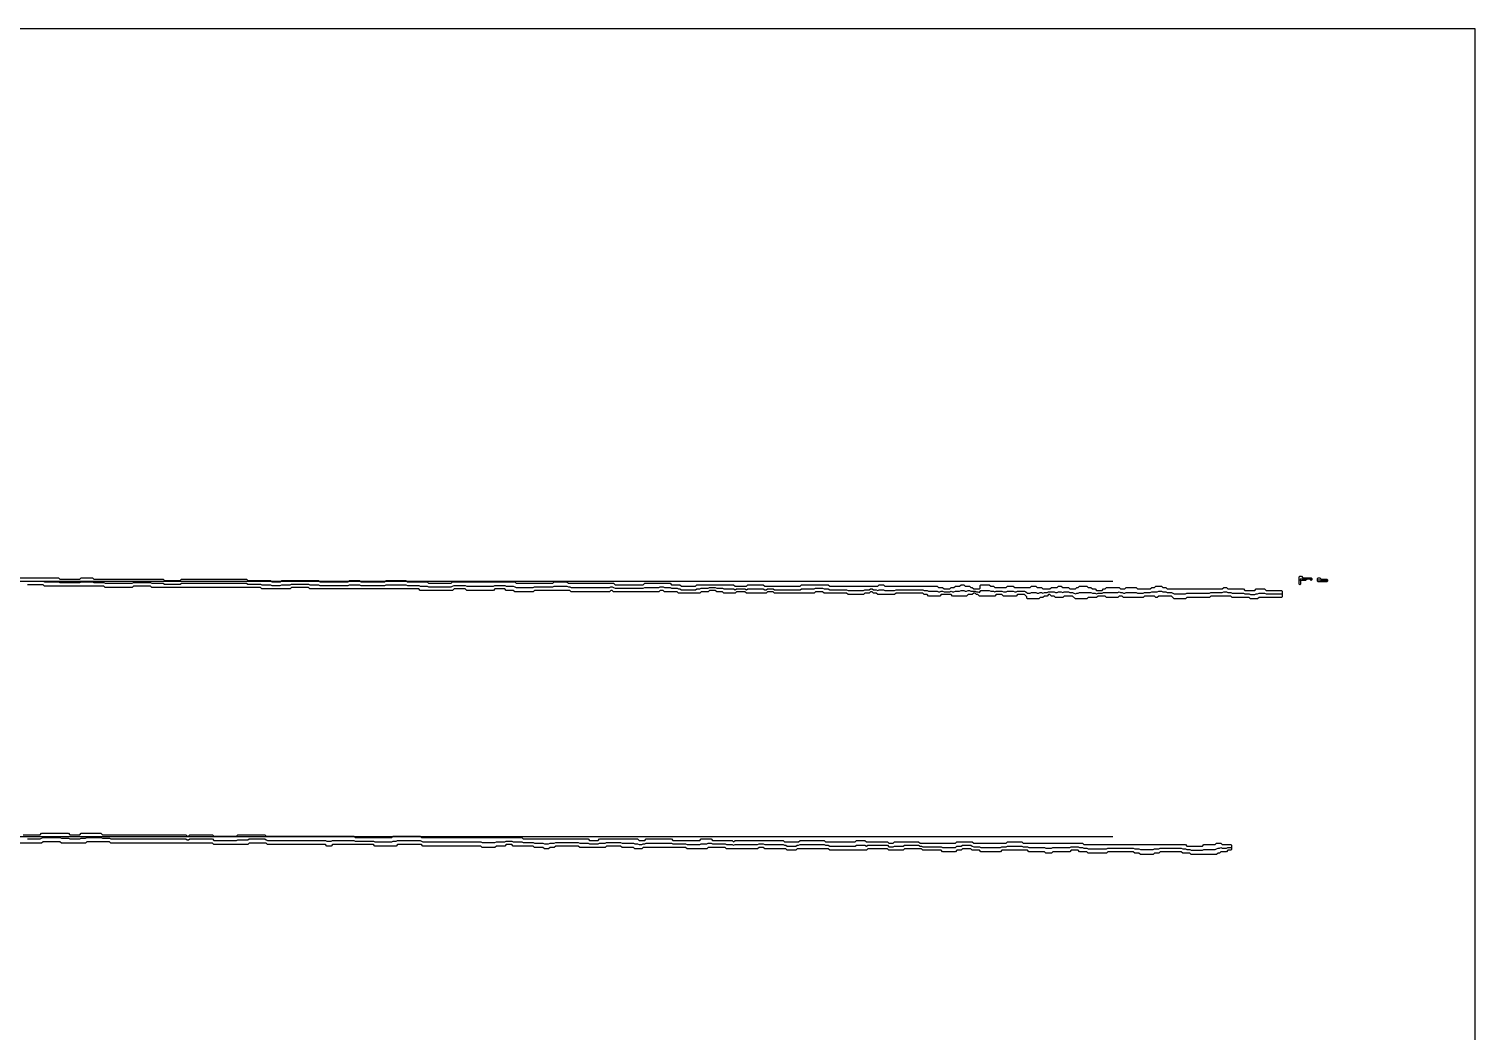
# Model space of a CAD drawing. Extents: x 0 to 57.2, y 0 to 39.6.
# Drawn here: x 28.58 to 57.16, y 19.8 to 39.6 of the extents above; entities that cross this region are included whole.
import ezdxf

# ---------------------------------------------------------------- set-up
doc = ezdxf.new("R2010")
doc.units = 13
for name, color, linetype in [('DESIGN_SCAN_PATH', 5, 'Continuous'), ('SEM_FRAME', 8, 'Continuous'), ('SEM_OBSERVED_CENTERLINES', 3, 'Continuous'), ('SEM_OBSERVED_CONTOURS', 2, 'Continuous')]:
    doc.layers.add(name, color=color, linetype=linetype)

msp = doc.modelspace()

# ---------------------------------------------------------------- linework, layer by layer
at = {"layer": 'DESIGN_SCAN_PATH'}
for points in [[(0, 28.69148), (50, 28.69148)], [(50, 23.63977), (0, 23.63977)]]:
    msp.add_lwpolyline(points, dxfattribs=at)
at = {"layer": 'SEM_FRAME'}
msp.add_lwpolyline([(0, 0), (57.15968, 0), (57.15968, 39.60429), (0, 39.60429)], close=True, dxfattribs=at)
at = {"layer": 'SEM_OBSERVED_CENTERLINES'}
for points in [[(28.55193, 28.69148), (28.57984, 28.69148), (28.60775, 28.69148), (28.63566, 28.69148), (28.66357, 28.69148), (28.69148, 28.69148), (28.71939, 28.69148), (28.7473, 28.69148), (28.77521, 28.69148), (28.80312, 28.69148), (28.83103, 28.69148), (28.85894, 28.69148), (28.88685, 28.677525), (28.91476, 28.677525), (28.94267, 28.677525), (28.97058, 28.677525), (28.99849, 28.677525), (29.0264, 28.677525), (29.05431, 28.677525), (29.08222, 28.677525), (29.11013, 28.677525), (29.13804, 28.677525), (29.16595, 28.677525), (29.19386, 28.66357), (29.22177, 28.66357), (29.24968, 28.66357), (29.27759, 28.66357), (29.3055, 28.66357), (29.33341, 28.66357), (29.36132, 28.66357), (29.38923, 28.66357), (29.41714, 28.66357), (29.44505, 28.66357), (29.47296, 28.66357), (29.50087, 28.66357), (29.52878, 28.66357), (29.55669, 28.66357), (29.5846, 28.66357), (29.61251, 28.677525), (29.64042, 28.677525), (29.66833, 28.677525), (29.69624, 28.677525), (29.72415, 28.677525), (29.75206, 28.677525), (29.77997, 28.677525), (29.80788, 28.677525), (29.83579, 28.677525), (29.8637, 28.66357), (29.89161, 28.66357), (29.91952, 28.66357), (29.94743, 28.66357), (29.97534, 28.66357), (30.00325, 28.66357), (30.03116, 28.66357), (30.05907, 28.66357), (30.08698, 28.649615), (30.11489, 28.649615), (30.1428, 28.649615), (30.17071, 28.649615), (30.19862, 28.649615), (30.22653, 28.649615), (30.25444, 28.649615), (30.28235, 28.649615), (30.31026, 28.649615), (30.33817, 28.649615), (30.36608, 28.649615), (30.39399, 28.649615), (30.4219, 28.649615), (30.44981, 28.649615), (30.47772, 28.649615), (30.50563, 28.649615), (30.53354, 28.649615), (30.56145, 28.649615), (30.58936, 28.649615), (30.61727, 28.649615), (30.64518, 28.66357), (30.67309, 28.66357), (30.701, 28.66357), (30.72891, 28.66357), (30.75682, 28.66357), (30.78473, 28.66357), (30.81264, 28.66357), (30.84055, 28.66357), (30.86846, 28.66357), (30.89637, 28.66357), (30.92428, 28.66357), (30.95219, 28.66357), (30.9801, 28.66357), (31.00801, 28.649615), (31.03592, 28.649615), (31.06383, 28.649615), (31.09174, 28.649615), (31.11965, 28.649615), (31.14756, 28.649615), (31.17547, 28.649615), (31.20338, 28.649615), (31.23129, 28.649615), (31.2592, 28.63566), (31.28711, 28.63566), (31.31502, 28.63566), (31.34293, 28.63566), (31.37084, 28.63566), (31.39875, 28.63566), (31.42666, 28.63566), (31.45457, 28.63566), (31.48248, 28.63566), (31.51039, 28.63566), (31.5383, 28.63566), (31.56621, 28.63566), (31.59412, 28.649615), (31.62203, 28.649615), (31.64994, 28.649615), (31.67785, 28.649615), (31.70576, 28.649615), (31.73367, 28.649615), (31.76158, 28.649615), (31.78949, 28.649615), (31.8174, 28.649615), (31.84531, 28.649615), (31.87322, 28.649615), (31.90113, 28.649615), (31.92904, 28.649615), (31.95695, 28.649615), (31.98486, 28.649615), (32.01277, 28.649615), (32.04068, 28.649615), (32.06859, 28.649615), (32.0965, 28.649615), (32.12441, 28.649615), (32.15232, 28.649615), (32.18023, 28.649615), (32.20814, 28.649615), (32.23605, 28.649615), (32.26396, 28.649615), (32.29187, 28.649615), (32.31978, 28.649615), (32.34769, 28.649615), (32.3756, 28.649615), (32.40351, 28.649615), (32.43142, 28.649615), (32.45933, 28.649615), (32.48724, 28.649615), (32.51515, 28.649615), (32.54306, 28.649615), (32.57097, 28.649615), (32.59888, 28.649615), (32.62679, 28.649615), (32.6547, 28.649615), (32.68261, 28.649615), (32.71052, 28.649615), (32.73843, 28.649615), (32.76634, 28.649615), (32.79425, 28.649615), (32.82216, 28.649615), (32.85007, 28.649615), (32.87798, 28.649615), (32.90589, 28.63566), (32.9338, 28.63566), (32.96171, 28.63566), (32.98962, 28.63566), (33.01753, 28.63566), (33.04544, 28.63566), (33.07335, 28.63566), (33.10126, 28.63566), (33.12917, 28.63566), (33.15708, 28.63566), (33.18499, 28.621705), (33.2129, 28.621705), (33.24081, 28.621705), (33.26872, 28.621705), (33.29663, 28.621705), (33.32454, 28.621705), (33.35245, 28.621705), (33.38036, 28.60775), (33.40827, 28.60775), (33.43618, 28.60775), (33.46409, 28.60775), (33.492, 28.60775), (33.51991, 28.60775), (33.54782, 28.60775), (33.57573, 28.621705), (33.60364, 28.621705), (33.63155, 28.621705), (33.65946, 28.621705), (33.68737, 28.621705), (33.71528, 28.621705), (33.74319, 28.621705), (33.7711, 28.63566), (33.79901, 28.63566), (33.82692, 28.63566), (33.85483, 28.63566), (33.88274, 28.63566), (33.91065, 28.63566), (33.93856, 28.63566), (33.96647, 28.63566), (33.99438, 28.63566), (34.02229, 28.63566), (34.0502, 28.63566), (34.07811, 28.63566), (34.10602, 28.63566), (34.13393, 28.621705), (34.16184, 28.621705), (34.18975, 28.621705), (34.21766, 28.621705), (34.24557, 28.621705), (34.27348, 28.621705), (34.30139, 28.621705), (34.3293, 28.60775), (34.35721, 28.60775), (34.38512, 28.60775), (34.41303, 28.60775), (34.44094, 28.60775), (34.46885, 28.60775), (34.49676, 28.60775), (34.52467, 28.60775), (34.55258, 28.60775), (34.58049, 28.60775), (34.6084, 28.60775), (34.63631, 28.60775), (34.66422, 28.60775), (34.69213, 28.60775), (34.72004, 28.60775), (34.74795, 28.60775), (34.77586, 28.60775), (34.80377, 28.60775), (34.83168, 28.60775), (34.85959, 28.60775), (34.8875, 28.60775), (34.91541, 28.621705), (34.94332, 28.621705), (34.97123, 28.621705), (34.99914, 28.621705), (35.02705, 28.621705), (35.05496, 28.621705), (35.08287, 28.621705), (35.11078, 28.621705), (35.13869, 28.60775), (35.1666, 28.60775), (35.19451, 28.60775), (35.22242, 28.60775), (35.25033, 28.60775), (35.27824, 28.60775), (35.30615, 28.60775), (35.33406, 28.60775), (35.36197, 28.60775), (35.38988, 28.60775), (35.41779, 28.60775), (35.4457, 28.60775), (35.47361, 28.60775), (35.50152, 28.60775), (35.52943, 28.60775), (35.55734, 28.60775), (35.58525, 28.60775), (35.61316, 28.60775), (35.64107, 28.621705), (35.66898, 28.621705), (35.69689, 28.621705), (35.7248, 28.621705), (35.75271, 28.621705), (35.78062, 28.621705), (35.80853, 28.621705), (35.83644, 28.621705), (35.86435, 28.621705), (35.89226, 28.621705), (35.92017, 28.621705), (35.94808, 28.621705), (35.97599, 28.621705), (36.0039, 28.621705), (36.03181, 28.621705), (36.05972, 28.60775), (36.08763, 28.60775), (36.11554, 28.60775), (36.14345, 28.60775), (36.17136, 28.60775), (36.19927, 28.60775), (36.22718, 28.60775), (36.25509, 28.60775), (36.283, 28.60775), (36.31091, 28.593795), (36.33882, 28.593795), (36.36673, 28.593795), (36.39464, 28.593795), (36.42255, 28.593795), (36.45046, 28.593795), (36.47837, 28.57984), (36.50628, 28.57984), (36.53419, 28.57984), (36.5621, 28.57984), (36.59001, 28.57984), (36.61792, 28.57984), (36.64583, 28.57984), (36.67374, 28.57984), (36.70165, 28.57984), (36.72956, 28.57984), (36.75747, 28.57984), (36.78538, 28.57984), (36.81329, 28.57984), (36.8412, 28.57984), (36.86911, 28.57984), (36.89702, 28.57984), (36.92493, 28.57984), (36.95284, 28.593795), (36.98075, 28.60775), (37.00866, 28.60775), (37.03657, 28.60775), (37.06448, 28.60775), (37.09239, 28.60775), (37.1203, 28.60775), (37.14821, 28.60775), (37.17612, 28.60775), (37.20403, 28.60775), (37.23194, 28.593795), (37.25985, 28.593795), (37.28776, 28.593795), (37.31567, 28.593795), (37.34358, 28.593795), (37.37149, 28.593795), (37.3994, 28.593795), (37.42731, 28.593795), (37.45522, 28.593795), (37.48313, 28.593795), (37.51104, 28.593795), (37.53895, 28.593795), (37.56686, 28.593795), (37.59477, 28.593795), (37.62268, 28.593795), (37.65059, 28.593795), (37.6785, 28.593795), (37.70641, 28.593795), (37.73432, 28.593795), (37.76223, 28.593795), (37.79014, 28.60775), (37.81805, 28.60775), (37.84596, 28.60775), (37.87387, 28.60775), (37.90178, 28.60775), (37.92969, 28.60775), (37.9576, 28.60775), (37.98551, 28.60775), (38.01342, 28.593795), (38.04133, 28.593795), (38.06924, 28.593795), (38.09715, 28.593795), (38.12506, 28.593795), (38.15297, 28.593795), (38.18088, 28.57984), (38.20879, 28.565885), (38.2367, 28.565885), (38.26461, 28.565885), (38.29252, 28.565885), (38.32043, 28.565885), (38.34834, 28.565885), (38.37625, 28.565885), (38.40416, 28.565885), (38.43207, 28.565885), (38.45998, 28.565885), (38.48789, 28.565885), (38.5158, 28.565885), (38.54371, 28.565885), (38.57162, 28.57984), (38.59953, 28.57984), (38.62744, 28.57984), (38.65535, 28.57984), (38.68326, 28.57984), (38.71117, 28.57984), (38.73908, 28.57984), (38.76699, 28.57984), (38.7949, 28.57984), (38.82281, 28.57984), (38.85072, 28.57984), (38.87863, 28.57984), (38.90654, 28.57984), (38.93445, 28.57984), (38.96236, 28.593795), (38.99027, 28.593795), (39.01818, 28.593795), (39.04609, 28.593795), (39.074, 28.593795), (39.10191, 28.593795), (39.12982, 28.593795), (39.15773, 28.593795), (39.18564, 28.593795), (39.21355, 28.593795), (39.24146, 28.57984), (39.26937, 28.57984), (39.29728, 28.565885), (39.32519, 28.565885), (39.3531, 28.565885), (39.38101, 28.565885), (39.40892, 28.565885), (39.43683, 28.565885), (39.46474, 28.565885), (39.49265, 28.565885), (39.52056, 28.565885), (39.54847, 28.565885), (39.57638, 28.565885), (39.60429, 28.565885), (39.6322, 28.565885), (39.66011, 28.565885), (39.68802, 28.565885), (39.71593, 28.565885), (39.74384, 28.565885), (39.77175, 28.565885), (39.79966, 28.565885), (39.82757, 28.565885), (39.85548, 28.565885), (39.88339, 28.565885), (39.9113, 28.565885), (39.93921, 28.565885), (39.96712, 28.565885), (39.99503, 28.565885), (40.02294, 28.565885), (40.05085, 28.565885), (40.07876, 28.57984), (40.10667, 28.57984), (40.13458, 28.565885), (40.16249, 28.55193), (40.1904, 28.55193), (40.21831, 28.55193), (40.24622, 28.55193), (40.27413, 28.55193), (40.30204, 28.55193), (40.32995, 28.55193), (40.35786, 28.55193), (40.38577, 28.55193), (40.41368, 28.55193), (40.44159, 28.55193), (40.4695, 28.55193), (40.49741, 28.55193), (40.52532, 28.55193), (40.55323, 28.55193), (40.58114, 28.55193), (40.60905, 28.55193), (40.63696, 28.55193), (40.66487, 28.55193), (40.69278, 28.55193), (40.72069, 28.55193), (40.7486, 28.565885), (40.77651, 28.565885), (40.80442, 28.565885), (40.83233, 28.565885), (40.86024, 28.565885), (40.88815, 28.565885), (40.91606, 28.565885), (40.94397, 28.565885), (40.97188, 28.565885), (40.99979, 28.565885), (41.0277, 28.565885), (41.05561, 28.57984), (41.08352, 28.57984), (41.11143, 28.57984), (41.13934, 28.565885), (41.16725, 28.565885), (41.19516, 28.565885), (41.22307, 28.565885), (41.25098, 28.565885), (41.27889, 28.55193), (41.3068, 28.55193), (41.33471, 28.55193), (41.36262, 28.55193), (41.39053, 28.55193), (41.41844, 28.537975), (41.44635, 28.537975), (41.47426, 28.52402), (41.50217, 28.52402), (41.53008, 28.52402), (41.55799, 28.52402), (41.5859, 28.52402), (41.61381, 28.52402), (41.64172, 28.52402), (41.66963, 28.52402), (41.69754, 28.52402), (41.72545, 28.52402), (41.75336, 28.52402), (41.78127, 28.537975), (41.80918, 28.537975), (41.83709, 28.537975), (41.865, 28.55193), (41.89291, 28.55193), (41.92082, 28.55193), (41.94873, 28.55193), (41.97664, 28.55193), (42.00455, 28.55193), (42.03246, 28.565885), (42.06037, 28.565885), (42.08828, 28.565885), (42.11619, 28.565885), (42.1441, 28.565885), (42.17201, 28.55193), (42.19992, 28.55193), (42.22783, 28.55193), (42.25574, 28.55193), (42.28365, 28.55193), (42.31156, 28.537975), (42.33947, 28.537975), (42.36738, 28.537975), (42.39529, 28.537975), (42.4232, 28.537975), (42.45111, 28.537975), (42.47902, 28.537975), (42.50693, 28.537975), (42.53484, 28.52402), (42.56275, 28.537975), (42.59066, 28.537975), (42.61857, 28.537975), (42.64648, 28.537975), (42.67439, 28.537975), (42.7023, 28.537975), (42.73021, 28.537975), (42.75812, 28.52402), (42.78603, 28.537975), (42.81394, 28.537975), (42.84185, 28.537975), (42.86976, 28.537975), (42.89767, 28.537975), (42.92558, 28.537975), (42.95349, 28.537975), (42.9814, 28.537975), (43.00931, 28.537975), (43.03722, 28.537975), (43.06513, 28.537975), (43.09304, 28.537975), (43.12095, 28.52402), (43.14886, 28.52402), (43.17677, 28.537975), (43.20468, 28.537975), (43.23259, 28.537975), (43.2605, 28.537975), (43.28841, 28.537975), (43.31632, 28.52402), (43.34423, 28.52402), (43.37214, 28.52402), (43.40005, 28.52402), (43.42796, 28.52402), (43.45587, 28.52402), (43.48378, 28.52402), (43.51169, 28.52402), (43.5396, 28.52402), (43.56751, 28.52402), (43.59542, 28.52402), (43.62333, 28.52402), (43.65124, 28.52402), (43.67915, 28.52402), (43.70706, 28.52402), (43.73497, 28.52402), (43.76288, 28.52402), (43.79079, 28.52402), (43.8187, 28.52402), (43.84661, 28.537975), (43.87452, 28.537975), (43.90243, 28.537975), (43.93034, 28.537975), (43.95825, 28.537975), (43.98616, 28.537975), (44.01407, 28.537975), (44.04198, 28.537975), (44.06989, 28.537975), (44.0978, 28.537975), (44.12571, 28.55193), (44.15362, 28.55193), (44.18153, 28.55193), (44.20944, 28.55193), (44.23735, 28.55193), (44.26526, 28.55193), (44.29317, 28.537975), (44.32108, 28.537975), (44.34899, 28.537975), (44.3769, 28.537975), (44.40481, 28.52402), (44.43272, 28.52402), (44.46063, 28.52402), (44.48854, 28.52402), (44.51645, 28.52402), (44.54436, 28.52402), (44.57227, 28.52402), (44.60018, 28.52402), (44.62809, 28.52402), (44.656, 28.52402), (44.68391, 28.52402), (44.71182, 28.52402), (44.73973, 28.52402), (44.76764, 28.510065), (44.79555, 28.510065), (44.82346, 28.510065), (44.85137, 28.510065), (44.87928, 28.510065), (44.90719, 28.510065), (44.9351, 28.510065), (44.96301, 28.510065), (44.99092, 28.510065), (45.01883, 28.510065), (45.04674, 28.510065), (45.07465, 28.510065), (45.10256, 28.52402), (45.13047, 28.52402), (45.15838, 28.52402), (45.18629, 28.52402), (45.2142, 28.537975), (45.24211, 28.537975), (45.27002, 28.52402), (45.29793, 28.52402), (45.32584, 28.52402), (45.35375, 28.510065), (45.38166, 28.52402), (45.40957, 28.52402), (45.43748, 28.52402), (45.46539, 28.52402), (45.4933, 28.510065), (45.52121, 28.510065), (45.54912, 28.510065), (45.57703, 28.510065), (45.60494, 28.510065), (45.63285, 28.510065), (45.66076, 28.510065), (45.68867, 28.510065), (45.71658, 28.52402), (45.74449, 28.52402), (45.7724, 28.52402), (45.80031, 28.52402), (45.82822, 28.52402), (45.85613, 28.52402), (45.88404, 28.52402), (45.91195, 28.52402), (45.93986, 28.52402), (45.96777, 28.52402), (45.99568, 28.52402), (46.02359, 28.52402), (46.0515, 28.52402), (46.07941, 28.52402), (46.10732, 28.52402), (46.13523, 28.52402), (46.16314, 28.52402), (46.19105, 28.52402), (46.21896, 28.52402), (46.24687, 28.52402), (46.27478, 28.510065), (46.30269, 28.510065), (46.3306, 28.510065), (46.35851, 28.49611), (46.38642, 28.49611), (46.41433, 28.49611), (46.44224, 28.49611), (46.47015, 28.49611), (46.49806, 28.49611), (46.52597, 28.49611), (46.55388, 28.482155), (46.58179, 28.482155), (46.6097, 28.49611), (46.63761, 28.49611), (46.66552, 28.482155), (46.69343, 28.482155), (46.72134, 28.482155), (46.74925, 28.482155), (46.77716, 28.482155), (46.80507, 28.49611), (46.83298, 28.482155), (46.86089, 28.482155), (46.8888, 28.49611), (46.91671, 28.49611), (46.94462, 28.49611), (46.97253, 28.49611), (47.00044, 28.510065), (47.02835, 28.510065), (47.05626, 28.510065), (47.08417, 28.49611), (47.11208, 28.49611), (47.13999, 28.510065), (47.1679, 28.510065), (47.19581, 28.49611), (47.22372, 28.49611), (47.25163, 28.49611), (47.27954, 28.49611), (47.30745, 28.482155), (47.33536, 28.482155), (47.36327, 28.4682), (47.39118, 28.510065), (47.41909, 28.510065), (47.447, 28.510065), (47.47491, 28.510065), (47.50282, 28.510065), (47.53073, 28.510065), (47.55864, 28.510065), (47.58655, 28.49611), (47.61446, 28.49611), (47.64237, 28.49611), (47.67028, 28.482155), (47.69819, 28.49611), (47.7261, 28.49611), (47.75401, 28.49611), (47.78192, 28.49611), (47.80983, 28.49611), (47.83774, 28.482155), (47.86565, 28.482155), (47.89356, 28.482155), (47.92147, 28.49611), (47.94938, 28.49611), (47.97729, 28.49611), (48.0052, 28.49611), (48.03311, 28.49611), (48.06102, 28.482155), (48.08893, 28.482155), (48.11684, 28.49611), (48.14475, 28.49611), (48.17266, 28.49611), (48.20057, 28.49611), (48.22848, 28.49611), (48.25639, 28.49611), (48.2843, 28.482155), (48.31221, 28.454245), (48.34012, 28.454245), (48.36803, 28.454245), (48.39594, 28.4682), (48.42385, 28.4682), (48.45176, 28.4682), (48.47967, 28.4682), (48.50758, 28.454245), (48.53549, 28.454245), (48.5634, 28.4682), (48.59131, 28.4682), (48.61922, 28.454245), (48.64713, 28.4682), (48.67504, 28.4682), (48.70295, 28.4682), (48.73086, 28.482155), (48.75877, 28.482155), (48.78668, 28.482155), (48.81459, 28.482155), (48.8425, 28.482155), (48.87041, 28.4682), (48.89832, 28.4682), (48.92623, 28.482155), (48.95414, 28.482155), (48.98205, 28.482155), (49.00996, 28.4682), (49.03787, 28.482155), (49.06578, 28.482155), (49.09369, 28.482155), (49.1216, 28.482155), (49.14951, 28.4682), (49.17742, 28.4682), (49.20533, 28.4682), (49.23324, 28.454245), (49.26115, 28.44029), (49.28906, 28.454245), (49.31697, 28.454245), (49.34488, 28.4682), (49.37279, 28.4682), (49.4007, 28.4682), (49.42861, 28.4682), (49.45652, 28.4682), (49.48443, 28.4682), (49.51234, 28.4682), (49.54025, 28.4682), (49.56816, 28.4682), (49.59607, 28.454245), (49.62398, 28.454245), (49.65189, 28.454245), (49.6798, 28.44029), (49.70771, 28.454245), (49.73562, 28.454245), (49.76353, 28.454245), (49.79144, 28.454245), (49.81935, 28.4682), (49.84726, 28.4682), (49.87517, 28.4682), (49.90308, 28.4682), (49.93099, 28.4682), (49.9589, 28.4682), (49.98681, 28.4682), (50.01472, 28.4682), (50.04263, 28.4682), (50.07054, 28.4682), (50.09845, 28.4682), (50.12636, 28.482155), (50.15427, 28.4682), (50.18218, 28.4682), (50.21009, 28.454245), (50.238, 28.454245), (50.26591, 28.4682), (50.29382, 28.4682), (50.32173, 28.4682), (50.34964, 28.4682), (50.37755, 28.4682), (50.40546, 28.4682), (50.43337, 28.4682), (50.46128, 28.4682), (50.48919, 28.454245), (50.5171, 28.454245), (50.54501, 28.454245), (50.57292, 28.454245), (50.60083, 28.454245), (50.62874, 28.4682), (50.65665, 28.4682), (50.68456, 28.4682), (50.71247, 28.4682), (50.74038, 28.4682), (50.76829, 28.482155), (50.7962, 28.482155), (50.82411, 28.482155), (50.85202, 28.482155), (50.87993, 28.482155), (50.90784, 28.49611), (50.93575, 28.49611), (50.96366, 28.49611), (50.99157, 28.482155), (51.01948, 28.482155), (51.04739, 28.482155), (51.0753, 28.4682), (51.10321, 28.4682), (51.13112, 28.4682), (51.15903, 28.4682), (51.18694, 28.454245), (51.21485, 28.44029), (51.24276, 28.44029), (51.27067, 28.44029), (51.29858, 28.44029), (51.32649, 28.44029), (51.3544, 28.44029), (51.38231, 28.44029), (51.41022, 28.44029), (51.43813, 28.44029), (51.46604, 28.454245), (51.49395, 28.454245), (51.52186, 28.454245), (51.54977, 28.454245), (51.57768, 28.454245), (51.60559, 28.454245), (51.6335, 28.454245), (51.66141, 28.454245), (51.68932, 28.454245), (51.71723, 28.454245), (51.74514, 28.454245), (51.77305, 28.454245), (51.80096, 28.454245), (51.82887, 28.454245), (51.85678, 28.454245), (51.88469, 28.454245), (51.9126, 28.454245), (51.94051, 28.4682), (51.96842, 28.4682), (51.99633, 28.4682), (52.02424, 28.4682), (52.05215, 28.4682), (52.08006, 28.4682), (52.10797, 28.4682), (52.13588, 28.4682), (52.16379, 28.4682), (52.1917, 28.482155), (52.21961, 28.482155), (52.24752, 28.482155), (52.27543, 28.4682), (52.30334, 28.4682), (52.33125, 28.4682), (52.35916, 28.454245), (52.38707, 28.454245), (52.41498, 28.454245), (52.44289, 28.454245), (52.4708, 28.454245), (52.49871, 28.454245), (52.52662, 28.454245), (52.55453, 28.454245), (52.58244, 28.454245), (52.61035, 28.44029), (52.63826, 28.44029), (52.66617, 28.44029), (52.69408, 28.44029), (52.72199, 28.426335), (52.7499, 28.426335), (52.77781, 28.426335), (52.80572, 28.426335), (52.83363, 28.44029), (52.86154, 28.44029), (52.88945, 28.454245), (52.91736, 28.454245), (52.94527, 28.454245), (52.97318, 28.454245), (53.00109, 28.454245), (53.029, 28.44029), (53.05691, 28.44029), (53.08482, 28.44029), (53.11273, 28.44029), (53.14064, 28.44029), (53.16855, 28.44029), (53.19646, 28.44029), (53.22437, 28.44029), (53.25228, 28.44029), (53.28019, 28.44029), (53.3081, 28.44029), (53.33601, 28.44029)], [(53.69884, 28.705435), (53.72675, 28.7473), (53.75466, 28.733345), (53.78257, 28.733345), (53.81048, 28.733345), (53.83839, 28.7473), (53.8663, 28.7473), (53.89421, 28.7473), (53.92212, 28.733345)], [(54.06167, 28.71939), (54.08958, 28.71939), (54.11749, 28.705435), (54.1454, 28.705435), (54.17331, 28.705435), (54.20122, 28.705435), (54.22913, 28.705435)], [(28.55193, 23.597905), (28.57984, 23.597905), (28.60775, 23.597905), (28.63566, 23.597905), (28.66357, 23.597905), (28.69148, 23.597905), (28.71939, 23.597905), (28.7473, 23.597905), (28.77521, 23.597905), (28.80312, 23.597905), (28.83103, 23.61186), (28.85894, 23.625815), (28.88685, 23.625815), (28.91476, 23.625815), (28.94267, 23.625815), (28.97058, 23.625815), (28.99849, 23.625815), (29.0264, 23.625815), (29.05431, 23.625815), (29.08222, 23.625815), (29.11013, 23.625815), (29.13804, 23.625815), (29.16595, 23.625815), (29.19386, 23.625815), (29.22177, 23.61186), (29.24968, 23.61186), (29.27759, 23.61186), (29.3055, 23.61186), (29.33341, 23.61186), (29.36132, 23.61186), (29.38923, 23.597905), (29.41714, 23.597905), (29.44505, 23.597905), (29.47296, 23.597905), (29.50087, 23.597905), (29.52878, 23.597905), (29.55669, 23.597905), (29.5846, 23.597905), (29.61251, 23.61186), (29.64042, 23.61186), (29.66833, 23.61186), (29.69624, 23.61186), (29.72415, 23.625815), (29.75206, 23.625815), (29.77997, 23.625815), (29.80788, 23.625815), (29.83579, 23.625815), (29.8637, 23.625815), (29.89161, 23.625815), (29.91952, 23.625815), (29.94743, 23.625815), (29.97534, 23.625815), (30.00325, 23.625815), (30.03116, 23.61186), (30.05907, 23.61186), (30.08698, 23.61186), (30.11489, 23.61186), (30.1428, 23.61186), (30.17071, 23.61186), (30.19862, 23.597905), (30.22653, 23.597905), (30.25444, 23.597905), (30.28235, 23.597905), (30.31026, 23.597905), (30.33817, 23.597905), (30.36608, 23.597905), (30.39399, 23.597905), (30.4219, 23.597905), (30.44981, 23.597905), (30.47772, 23.597905), (30.50563, 23.597905), (30.53354, 23.597905), (30.56145, 23.597905), (30.58936, 23.597905), (30.61727, 23.597905), (30.64518, 23.597905), (30.67309, 23.597905), (30.701, 23.597905), (30.72891, 23.597905), (30.75682, 23.597905), (30.78473, 23.597905), (30.81264, 23.597905), (30.84055, 23.597905), (30.86846, 23.597905), (30.89637, 23.597905), (30.92428, 23.597905), (30.95219, 23.597905), (30.9801, 23.597905), (31.00801, 23.597905), (31.03592, 23.597905), (31.06383, 23.597905), (31.09174, 23.597905), (31.11965, 23.597905), (31.14756, 23.597905), (31.17547, 23.597905), (31.20338, 23.597905), (31.23129, 23.597905), (31.2592, 23.597905), (31.28711, 23.597905), (31.31502, 23.597905), (31.34293, 23.597905), (31.37084, 23.597905), (31.39875, 23.597905), (31.42666, 23.597905), (31.45457, 23.597905), (31.48248, 23.597905), (31.51039, 23.597905), (31.5383, 23.597905), (31.56621, 23.597905), (31.59412, 23.597905), (31.62203, 23.597905), (31.64994, 23.597905), (31.67785, 23.597905), (31.70576, 23.58395), (31.73367, 23.58395), (31.76158, 23.597905), (31.78949, 23.597905), (31.8174, 23.597905), (31.84531, 23.597905), (31.87322, 23.597905), (31.90113, 23.597905), (31.92904, 23.597905), (31.95695, 23.597905), (31.98486, 23.597905), (32.01277, 23.597905), (32.04068, 23.597905), (32.06859, 23.597905), (32.0965, 23.597905), (32.12441, 23.597905), (32.15232, 23.597905), (32.18023, 23.597905), (32.20814, 23.597905), (32.23605, 23.569995), (32.26396, 23.569995), (32.29187, 23.569995), (32.31978, 23.569995), (32.34769, 23.569995), (32.3756, 23.569995), (32.40351, 23.569995), (32.43142, 23.569995), (32.45933, 23.569995), (32.48724, 23.569995), (32.51515, 23.569995), (32.54306, 23.569995), (32.57097, 23.569995), (32.59888, 23.569995), (32.62679, 23.569995), (32.6547, 23.569995), (32.68261, 23.569995), (32.71052, 23.58395), (32.73843, 23.58395), (32.76634, 23.58395), (32.79425, 23.58395), (32.82216, 23.58395), (32.85007, 23.58395), (32.87798, 23.58395), (32.90589, 23.58395), (32.9338, 23.597905), (32.96171, 23.597905), (32.98962, 23.597905), (33.01753, 23.597905), (33.04544, 23.597905), (33.07335, 23.597905), (33.10126, 23.597905), (33.12917, 23.597905), (33.15708, 23.597905), (33.18499, 23.597905), (33.2129, 23.597905), (33.24081, 23.597905), (33.26872, 23.58395), (33.29663, 23.569995), (33.32454, 23.569995), (33.35245, 23.569995), (33.38036, 23.569995), (33.40827, 23.569995), (33.43618, 23.569995), (33.46409, 23.569995), (33.492, 23.569995), (33.51991, 23.569995), (33.54782, 23.569995), (33.57573, 23.569995), (33.60364, 23.569995), (33.63155, 23.569995), (33.65946, 23.569995), (33.68737, 23.569995), (33.71528, 23.569995), (33.74319, 23.569995), (33.7711, 23.569995), (33.79901, 23.569995), (33.82692, 23.569995), (33.85483, 23.569995), (33.88274, 23.569995), (33.91065, 23.569995), (33.93856, 23.569995), (33.96647, 23.569995), (33.99438, 23.569995), (34.02229, 23.569995), (34.0502, 23.569995), (34.07811, 23.569995), (34.10602, 23.569995), (34.13393, 23.569995), (34.16184, 23.569995), (34.18975, 23.569995), (34.21766, 23.569995), (34.24557, 23.569995), (34.27348, 23.569995), (34.30139, 23.569995), (34.3293, 23.569995), (34.35721, 23.569995), (34.38512, 23.569995), (34.41303, 23.569995), (34.44094, 23.569995), (34.46885, 23.55604), (34.49676, 23.55604), (34.52467, 23.55604), (34.55258, 23.55604), (34.58049, 23.569995), (34.6084, 23.569995), (34.63631, 23.569995), (34.66422, 23.569995), (34.69213, 23.569995), (34.72004, 23.569995), (34.74795, 23.569995), (34.77586, 23.569995), (34.80377, 23.569995), (34.83168, 23.569995), (34.85959, 23.569995), (34.8875, 23.569995), (34.91541, 23.569995), (34.94332, 23.569995), (34.97123, 23.569995), (34.99914, 23.569995), (35.02705, 23.55604), (35.05496, 23.55604), (35.08287, 23.55604), (35.11078, 23.55604), (35.13869, 23.55604), (35.1666, 23.55604), (35.19451, 23.55604), (35.22242, 23.55604), (35.25033, 23.55604), (35.27824, 23.55604), (35.30615, 23.55604), (35.33406, 23.55604), (35.36197, 23.55604), (35.38988, 23.55604), (35.41779, 23.542085), (35.4457, 23.542085), (35.47361, 23.542085), (35.50152, 23.542085), (35.52943, 23.542085), (35.55734, 23.542085), (35.58525, 23.542085), (35.61316, 23.542085), (35.64107, 23.542085), (35.66898, 23.542085), (35.69689, 23.542085), (35.7248, 23.542085), (35.75271, 23.542085), (35.78062, 23.55604), (35.80853, 23.55604), (35.83644, 23.55604), (35.86435, 23.569995), (35.89226, 23.569995), (35.92017, 23.569995), (35.94808, 23.569995), (35.97599, 23.569995), (36.0039, 23.569995), (36.03181, 23.569995), (36.05972, 23.569995), (36.08763, 23.569995), (36.11554, 23.569995), (36.14345, 23.569995), (36.17136, 23.569995), (36.19927, 23.569995), (36.22718, 23.569995), (36.25509, 23.569995), (36.283, 23.569995), (36.31091, 23.569995), (36.33882, 23.55604), (36.36673, 23.542085), (36.39464, 23.542085), (36.42255, 23.542085), (36.45046, 23.542085), (36.47837, 23.542085), (36.50628, 23.542085), (36.53419, 23.542085), (36.5621, 23.542085), (36.59001, 23.542085), (36.61792, 23.542085), (36.64583, 23.542085), (36.67374, 23.542085), (36.70165, 23.542085), (36.72956, 23.542085), (36.75747, 23.542085), (36.78538, 23.542085), (36.81329, 23.542085), (36.8412, 23.542085), (36.86911, 23.542085), (36.89702, 23.542085), (36.92493, 23.542085), (36.95284, 23.542085), (36.98075, 23.542085), (37.00866, 23.542085), (37.03657, 23.542085), (37.06448, 23.542085), (37.09239, 23.542085), (37.1203, 23.542085), (37.14821, 23.542085), (37.17612, 23.542085), (37.20403, 23.542085), (37.23194, 23.542085), (37.25985, 23.542085), (37.28776, 23.542085), (37.31567, 23.542085), (37.34358, 23.542085), (37.37149, 23.542085), (37.3994, 23.542085), (37.42731, 23.542085), (37.45522, 23.542085), (37.48313, 23.542085), (37.51104, 23.542085), (37.53895, 23.52813), (37.56686, 23.52813), (37.59477, 23.52813), (37.62268, 23.52813), (37.65059, 23.52813), (37.6785, 23.52813), (37.70641, 23.52813), (37.73432, 23.52813), (37.76223, 23.52813), (37.79014, 23.52813), (37.81805, 23.542085), (37.84596, 23.542085), (37.87387, 23.542085), (37.90178, 23.542085), (37.92969, 23.542085), (37.9576, 23.542085), (37.98551, 23.542085), (38.01342, 23.55604), (38.04133, 23.55604), (38.06924, 23.55604), (38.09715, 23.55604), (38.12506, 23.55604), (38.15297, 23.542085), (38.18088, 23.542085), (38.20879, 23.542085), (38.2367, 23.542085), (38.26461, 23.542085), (38.29252, 23.542085), (38.32043, 23.542085), (38.34834, 23.52813), (38.37625, 23.52813), (38.40416, 23.52813), (38.43207, 23.52813), (38.45998, 23.52813), (38.48789, 23.52813), (38.5158, 23.52813), (38.54371, 23.52813), (38.57162, 23.514175), (38.59953, 23.514175), (38.62744, 23.514175), (38.65535, 23.514175), (38.68326, 23.514175), (38.71117, 23.514175), (38.73908, 23.514175), (38.76699, 23.50022), (38.7949, 23.50022), (38.82281, 23.50022), (38.85072, 23.50022), (38.87863, 23.514175), (38.90654, 23.514175), (38.93445, 23.514175), (38.96236, 23.514175), (38.99027, 23.52813), (39.01818, 23.52813), (39.04609, 23.52813), (39.074, 23.52813), (39.10191, 23.52813), (39.12982, 23.52813), (39.15773, 23.52813), (39.18564, 23.52813), (39.21355, 23.52813), (39.24146, 23.52813), (39.26937, 23.52813), (39.29728, 23.52813), (39.32519, 23.52813), (39.3531, 23.52813), (39.38101, 23.52813), (39.40892, 23.52813), (39.43683, 23.52813), (39.46474, 23.514175), (39.49265, 23.514175), (39.52056, 23.514175), (39.54847, 23.514175), (39.57638, 23.514175), (39.60429, 23.514175), (39.6322, 23.514175), (39.66011, 23.50022), (39.68802, 23.50022), (39.71593, 23.50022), (39.74384, 23.50022), (39.77175, 23.50022), (39.79966, 23.50022), (39.82757, 23.50022), (39.85548, 23.514175), (39.88339, 23.514175), (39.9113, 23.514175), (39.93921, 23.514175), (39.96712, 23.514175), (39.99503, 23.52813), (40.02294, 23.52813), (40.05085, 23.52813), (40.07876, 23.52813), (40.10667, 23.52813), (40.13458, 23.52813), (40.16249, 23.52813), (40.1904, 23.52813), (40.21831, 23.52813), (40.24622, 23.52813), (40.27413, 23.52813), (40.30204, 23.514175), (40.32995, 23.514175), (40.35786, 23.514175), (40.38577, 23.514175), (40.41368, 23.514175), (40.44159, 23.514175), (40.4695, 23.514175), (40.49741, 23.514175), (40.52532, 23.514175), (40.55323, 23.50022), (40.58114, 23.50022), (40.60905, 23.50022), (40.63696, 23.486265), (40.66487, 23.486265), (40.69278, 23.486265), (40.72069, 23.50022), (40.7486, 23.50022), (40.77651, 23.514175), (40.80442, 23.514175), (40.83233, 23.514175), (40.86024, 23.514175), (40.88815, 23.514175), (40.91606, 23.514175), (40.94397, 23.514175), (40.97188, 23.514175), (40.99979, 23.514175), (41.0277, 23.514175), (41.05561, 23.514175), (41.08352, 23.514175), (41.11143, 23.514175), (41.13934, 23.514175), (41.16725, 23.514175), (41.19516, 23.514175), (41.22307, 23.514175), (41.25098, 23.514175), (41.27889, 23.514175), (41.3068, 23.50022), (41.33471, 23.50022), (41.36262, 23.50022), (41.39053, 23.50022), (41.41844, 23.50022), (41.44635, 23.50022), (41.47426, 23.50022), (41.50217, 23.50022), (41.53008, 23.50022), (41.55799, 23.50022), (41.5859, 23.486265), (41.61381, 23.486265), (41.64172, 23.486265), (41.66963, 23.486265), (41.69754, 23.486265), (41.72545, 23.486265), (41.75336, 23.486265), (41.78127, 23.486265), (41.80918, 23.486265), (41.83709, 23.486265), (41.865, 23.50022), (41.89291, 23.50022), (41.92082, 23.50022), (41.94873, 23.50022), (41.97664, 23.50022), (42.00455, 23.514175), (42.03246, 23.514175), (42.06037, 23.514175), (42.08828, 23.50022), (42.11619, 23.50022), (42.1441, 23.50022), (42.17201, 23.50022), (42.19992, 23.50022), (42.22783, 23.50022), (42.25574, 23.50022), (42.28365, 23.50022), (42.31156, 23.50022), (42.33947, 23.50022), (42.36738, 23.486265), (42.39529, 23.486265), (42.4232, 23.486265), (42.45111, 23.486265), (42.47902, 23.486265), (42.50693, 23.47231), (42.53484, 23.486265), (42.56275, 23.486265), (42.59066, 23.486265), (42.61857, 23.486265), (42.64648, 23.486265), (42.67439, 23.486265), (42.7023, 23.486265), (42.73021, 23.486265), (42.75812, 23.486265), (42.78603, 23.486265), (42.81394, 23.486265), (42.84185, 23.486265), (42.86976, 23.486265), (42.89767, 23.486265), (42.92558, 23.486265), (42.95349, 23.486265), (42.9814, 23.486265), (43.00931, 23.50022), (43.03722, 23.50022), (43.06513, 23.50022), (43.09304, 23.50022), (43.12095, 23.486265), (43.14886, 23.486265), (43.17677, 23.486265), (43.20468, 23.486265), (43.23259, 23.486265), (43.2605, 23.486265), (43.28841, 23.486265), (43.31632, 23.486265), (43.34423, 23.486265), (43.37214, 23.486265), (43.40005, 23.486265), (43.42796, 23.486265), (43.45587, 23.486265), (43.48378, 23.486265), (43.51169, 23.47231), (43.5396, 23.47231), (43.56751, 23.458355), (43.59542, 23.458355), (43.62333, 23.458355), (43.65124, 23.458355), (43.67915, 23.458355), (43.70706, 23.458355), (43.73497, 23.458355), (43.76288, 23.47231), (43.79079, 23.47231), (43.8187, 23.486265), (43.84661, 23.486265), (43.87452, 23.486265), (43.90243, 23.486265), (43.93034, 23.486265), (43.95825, 23.486265), (43.98616, 23.486265), (44.01407, 23.486265), (44.04198, 23.486265), (44.06989, 23.486265), (44.0978, 23.486265), (44.12571, 23.486265), (44.15362, 23.486265), (44.18153, 23.486265), (44.20944, 23.486265), (44.23735, 23.486265), (44.26526, 23.486265), (44.29317, 23.486265), (44.32108, 23.47231), (44.34899, 23.47231), (44.3769, 23.47231), (44.40481, 23.458355), (44.43272, 23.458355), (44.46063, 23.458355), (44.48854, 23.458355), (44.51645, 23.458355), (44.54436, 23.458355), (44.57227, 23.458355), (44.60018, 23.458355), (44.62809, 23.458355), (44.656, 23.458355), (44.68391, 23.458355), (44.71182, 23.458355), (44.73973, 23.458355), (44.76764, 23.458355), (44.79555, 23.458355), (44.82346, 23.458355), (44.85137, 23.458355), (44.87928, 23.458355), (44.90719, 23.458355), (44.9351, 23.47231), (44.96301, 23.47231), (44.99092, 23.47231), (45.01883, 23.47231), (45.04674, 23.47231), (45.07465, 23.47231), (45.10256, 23.47231), (45.13047, 23.458355), (45.15838, 23.47231), (45.18629, 23.47231), (45.2142, 23.47231), (45.24211, 23.47231), (45.27002, 23.47231), (45.29793, 23.47231), (45.32584, 23.47231), (45.35375, 23.47231), (45.38166, 23.47231), (45.40957, 23.47231), (45.43748, 23.47231), (45.46539, 23.47231), (45.4933, 23.47231), (45.52121, 23.47231), (45.54912, 23.47231), (45.57703, 23.4444), (45.60494, 23.4444), (45.63285, 23.4444), (45.66076, 23.4444), (45.68867, 23.458355), (45.71658, 23.458355), (45.74449, 23.458355), (45.7724, 23.458355), (45.80031, 23.458355), (45.82822, 23.458355), (45.85613, 23.458355), (45.88404, 23.47231), (45.91195, 23.47231), (45.93986, 23.47231), (45.96777, 23.47231), (45.99568, 23.47231), (46.02359, 23.47231), (46.0515, 23.47231), (46.07941, 23.47231), (46.10732, 23.47231), (46.13523, 23.47231), (46.16314, 23.47231), (46.19105, 23.458355), (46.21896, 23.458355), (46.24687, 23.4444), (46.27478, 23.4444), (46.30269, 23.4444), (46.3306, 23.4444), (46.35851, 23.4444), (46.38642, 23.4444), (46.41433, 23.4444), (46.44224, 23.4444), (46.47015, 23.4444), (46.49806, 23.4444), (46.52597, 23.4444), (46.55388, 23.4444), (46.58179, 23.4444), (46.6097, 23.4444), (46.63761, 23.430445), (46.66552, 23.430445), (46.69343, 23.430445), (46.72134, 23.430445), (46.74925, 23.430445), (46.77716, 23.430445), (46.80507, 23.430445), (46.83298, 23.430445), (46.86089, 23.430445), (46.8888, 23.430445), (46.91671, 23.458355), (46.94462, 23.458355), (46.97253, 23.458355), (47.00044, 23.458355), (47.02835, 23.47231), (47.05626, 23.47231), (47.08417, 23.47231), (47.11208, 23.47231), (47.13999, 23.47231), (47.1679, 23.47231), (47.19581, 23.47231), (47.22372, 23.458355), (47.25163, 23.4444), (47.27954, 23.4444), (47.30745, 23.4444), (47.33536, 23.4444), (47.36327, 23.4444), (47.39118, 23.430445), (47.41909, 23.430445), (47.447, 23.430445), (47.47491, 23.430445), (47.50282, 23.430445), (47.53073, 23.430445), (47.55864, 23.430445), (47.58655, 23.430445), (47.61446, 23.430445), (47.64237, 23.430445), (47.67028, 23.430445), (47.69819, 23.430445), (47.7261, 23.430445), (47.75401, 23.430445), (47.78192, 23.430445), (47.80983, 23.4444), (47.83774, 23.4444), (47.86565, 23.4444), (47.89356, 23.4444), (47.92147, 23.458355), (47.94938, 23.458355), (47.97729, 23.458355), (48.0052, 23.458355), (48.03311, 23.458355), (48.06102, 23.458355), (48.08893, 23.458355), (48.11684, 23.458355), (48.14475, 23.458355), (48.17266, 23.458355), (48.20057, 23.458355), (48.22848, 23.4444), (48.25639, 23.4444), (48.2843, 23.4444), (48.31221, 23.4444), (48.34012, 23.430445), (48.36803, 23.430445), (48.39594, 23.430445), (48.42385, 23.430445), (48.45176, 23.430445), (48.47967, 23.430445), (48.50758, 23.430445), (48.53549, 23.430445), (48.5634, 23.430445), (48.59131, 23.430445), (48.61922, 23.430445), (48.64713, 23.430445), (48.67504, 23.41649), (48.70295, 23.41649), (48.73086, 23.41649), (48.75877, 23.41649), (48.78668, 23.41649), (48.81459, 23.430445), (48.8425, 23.430445), (48.87041, 23.430445), (48.89832, 23.430445), (48.92623, 23.430445), (48.95414, 23.430445), (48.98205, 23.430445), (49.00996, 23.430445), (49.03787, 23.430445), (49.06578, 23.430445), (49.09369, 23.430445), (49.1216, 23.430445), (49.14951, 23.430445), (49.17742, 23.4444), (49.20533, 23.4444), (49.23324, 23.4444), (49.26115, 23.4444), (49.28906, 23.4444), (49.31697, 23.4444), (49.34488, 23.430445), (49.37279, 23.430445), (49.4007, 23.430445), (49.42861, 23.41649), (49.45652, 23.41649), (49.48443, 23.41649), (49.51234, 23.402535), (49.54025, 23.402535), (49.56816, 23.402535), (49.59607, 23.402535), (49.62398, 23.402535), (49.65189, 23.402535), (49.6798, 23.402535), (49.70771, 23.402535), (49.73562, 23.402535), (49.76353, 23.402535), (49.79144, 23.402535), (49.81935, 23.402535), (49.84726, 23.402535), (49.87517, 23.402535), (49.90308, 23.41649), (49.93099, 23.41649), (49.9589, 23.41649), (49.98681, 23.41649), (50.01472, 23.41649), (50.04263, 23.41649), (50.07054, 23.41649), (50.09845, 23.41649), (50.12636, 23.41649), (50.15427, 23.41649), (50.18218, 23.41649), (50.21009, 23.41649), (50.238, 23.41649), (50.26591, 23.41649), (50.29382, 23.41649), (50.32173, 23.41649), (50.34964, 23.41649), (50.37755, 23.41649), (50.40546, 23.41649), (50.43337, 23.402535), (50.46128, 23.402535), (50.48919, 23.402535), (50.5171, 23.402535), (50.54501, 23.38858), (50.57292, 23.38858), (50.60083, 23.38858), (50.62874, 23.38858), (50.65665, 23.38858), (50.68456, 23.38858), (50.71247, 23.38858), (50.74038, 23.38858), (50.76829, 23.38858), (50.7962, 23.38858), (50.82411, 23.402535), (50.85202, 23.402535), (50.87993, 23.402535), (50.90784, 23.402535), (50.93575, 23.41649), (50.96366, 23.41649), (50.99157, 23.41649), (51.01948, 23.41649), (51.04739, 23.41649), (51.0753, 23.41649), (51.10321, 23.41649), (51.13112, 23.41649), (51.15903, 23.41649), (51.18694, 23.41649), (51.21485, 23.41649), (51.24276, 23.41649), (51.27067, 23.41649), (51.29858, 23.41649), (51.32649, 23.41649), (51.3544, 23.41649), (51.38231, 23.402535), (51.41022, 23.402535), (51.43813, 23.402535), (51.46604, 23.38858), (51.49395, 23.38858), (51.52186, 23.38858), (51.54977, 23.374625), (51.57768, 23.374625), (51.60559, 23.374625), (51.6335, 23.374625), (51.66141, 23.374625), (51.68932, 23.374625), (51.71723, 23.374625), (51.74514, 23.374625), (51.77305, 23.374625), (51.80096, 23.38858), (51.82887, 23.38858), (51.85678, 23.38858), (51.88469, 23.38858), (51.9126, 23.38858), (51.94051, 23.38858), (51.96842, 23.38858), (51.99633, 23.38858), (52.02424, 23.38858), (52.05215, 23.402535), (52.08006, 23.41649), (52.10797, 23.41649), (52.13588, 23.430445), (52.16379, 23.41649), (52.1917, 23.41649), (52.21961, 23.41649), (52.24752, 23.41649), (52.27543, 23.430445), (52.30334, 23.430445), (52.33125, 23.430445)]]:
    msp.add_lwpolyline(points, dxfattribs=at)
at = {"layer": 'SEM_OBSERVED_CONTOURS'}
for points in [[(27.99373, 28.761255), (29.16595, 28.761255), (29.19386, 28.733345), (29.5846, 28.733345), (29.61251, 28.761255), (29.83579, 28.761255), (29.8637, 28.733345), (31.23129, 28.733345), (31.2592, 28.705435), (31.56621, 28.705435), (31.59412, 28.733345), (32.87798, 28.733345), (32.90589, 28.705435), (33.35245, 28.705435), (33.38036, 28.677525), (33.54782, 28.677525), (33.57573, 28.705435), (34.30139, 28.705435), (34.3293, 28.677525), (34.8875, 28.677525), (34.91541, 28.705435), (35.11078, 28.705435), (35.13869, 28.677525), (35.61316, 28.677525), (35.64107, 28.705435), (36.03181, 28.705435), (36.05972, 28.677525), (36.45046, 28.677525), (36.47837, 28.649615), (36.92493, 28.649615), (36.95284, 28.677525), (38.18088, 28.677525), (38.20879, 28.649615), (38.93445, 28.649615), (38.96236, 28.677525), (39.21355, 28.677525), (39.24146, 28.649615), (40.13458, 28.649615), (40.16249, 28.621705), (40.72069, 28.621705), (40.7486, 28.649615), (41.25098, 28.649615), (41.27889, 28.621705), (41.44635, 28.621705), (41.47426, 28.593795), (41.75336, 28.593795), (41.78127, 28.621705), (42.50693, 28.621705), (42.53484, 28.593795), (42.75812, 28.593795), (42.78603, 28.621705), (43.09304, 28.621705), (43.12095, 28.593795), (43.8187, 28.593795), (43.84661, 28.621705), (44.3769, 28.621705), (44.40481, 28.593795), (45.35375, 28.593795), (45.38166, 28.621705), (45.46539, 28.621705), (45.4933, 28.593795), (46.52597, 28.593795), (46.55388, 28.565885), (46.63761, 28.565885), (46.66552, 28.537975), (46.77716, 28.537975), (46.80507, 28.565885), (46.86089, 28.565885), (46.8888, 28.593795), (46.97253, 28.593795), (47.00044, 28.621705), (47.05626, 28.621705), (47.08417, 28.593795), (47.1679, 28.593795), (47.19581, 28.565885), (47.22372, 28.565885), (47.25163, 28.537975), (47.36327, 28.537975), (47.377225, 28.55193), (47.377225, 28.60775), (47.39118, 28.621705), (47.55864, 28.621705), (47.58655, 28.593795), (47.64237, 28.593795), (47.67028, 28.565885), (47.89356, 28.565885), (47.92147, 28.593795), (48.03311, 28.593795), (48.06102, 28.565885), (48.36803, 28.565885), (48.39594, 28.593795), (48.47967, 28.593795), (48.50758, 28.565885), (48.59131, 28.565885), (48.61922, 28.537975), (48.75877, 28.537975), (48.78668, 28.565885), (48.89832, 28.565885), (48.92623, 28.593795), (48.98205, 28.593795), (49.00996, 28.565885), (49.1216, 28.565885), (49.14951, 28.537975), (49.26115, 28.537975), (49.28906, 28.565885), (49.31697, 28.565885), (49.34488, 28.593795), (49.48443, 28.593795), (49.51234, 28.565885), (49.56816, 28.565885), (49.59607, 28.537975), (49.65189, 28.537975), (49.6798, 28.510065), (49.79144, 28.510065), (49.81935, 28.537975), (49.84726, 28.537975), (49.87517, 28.565885), (50.12636, 28.565885), (50.15427, 28.537975), (50.238, 28.537975), (50.26591, 28.565885), (50.46128, 28.565885), (50.48919, 28.537975), (50.74038, 28.537975), (50.76829, 28.565885), (50.82411, 28.565885), (50.85202, 28.593795), (50.96366, 28.593795), (50.99157, 28.565885), (51.04739, 28.565885), (51.0753, 28.537975), (52.16379, 28.537975), (52.1917, 28.565885), (52.24752, 28.565885), (52.27543, 28.537975), (52.58244, 28.537975), (52.61035, 28.510065), (52.80572, 28.510065), (52.83363, 28.537975), (53.00109, 28.537975), (53.029, 28.510065), (53.33601, 28.510065), (53.349965, 28.49611), (53.349965, 28.38447), (53.33601, 28.370515), (52.88945, 28.370515), (52.86154, 28.342605), (52.72199, 28.342605), (52.69408, 28.370515), (52.35916, 28.370515), (52.33125, 28.398425), (51.94051, 28.398425), (51.9126, 28.370515), (51.46604, 28.370515), (51.43813, 28.342605), (51.21485, 28.342605), (51.15903, 28.398425), (50.90784, 28.398425), (50.87993, 28.370515), (50.85202, 28.370515), (50.82411, 28.398425), (50.62874, 28.398425), (50.60083, 28.370515), (50.21009, 28.370515), (50.18218, 28.398425), (50.12636, 28.398425), (50.09845, 28.370515), (49.87517, 28.370515), (49.84726, 28.398425), (49.70771, 28.398425), (49.6798, 28.370515), (49.51234, 28.370515), (49.48443, 28.342605), (49.26115, 28.342605), (49.20533, 28.398425), (49.03787, 28.398425), (49.00996, 28.370515), (48.87041, 28.370515), (48.8425, 28.398425), (48.78668, 28.398425), (48.75877, 28.426335), (48.73086, 28.426335), (48.70295, 28.398425), (48.64713, 28.398425), (48.61922, 28.370515), (48.5634, 28.370515), (48.53549, 28.342605), (48.31221, 28.342605), (48.298255, 28.35656), (48.298255, 28.38447), (48.25639, 28.426335), (48.11684, 28.426335), (48.08893, 28.398425), (47.83774, 28.398425), (47.80983, 28.426335), (47.69819, 28.426335), (47.67028, 28.398425), (47.36327, 28.398425), (47.33536, 28.426335), (47.30745, 28.426335), (47.27954, 28.454245), (47.25163, 28.454245), (47.22372, 28.426335), (47.13999, 28.426335), (47.11208, 28.398425), (46.83298, 28.398425), (46.80507, 28.426335), (46.6097, 28.426335), (46.58179, 28.398425), (46.35851, 28.398425), (46.3306, 28.426335), (46.27478, 28.426335), (46.24687, 28.454245), (45.71658, 28.454245), (45.68867, 28.426335), (45.35375, 28.426335), (45.32584, 28.454245), (45.27002, 28.454245), (45.24211, 28.482155), (45.2142, 28.482155), (45.18629, 28.454245), (45.10256, 28.454245), (45.07465, 28.426335), (44.76764, 28.426335), (44.73973, 28.454245), (44.29317, 28.454245), (44.26526, 28.482155), (44.12571, 28.482155), (44.0978, 28.454245), (43.31632, 28.454245), (43.28841, 28.482155), (43.17677, 28.482155), (43.14886, 28.454245), (42.75812, 28.454245), (42.73021, 28.482155), (42.56275, 28.482155), (42.53484, 28.454245), (42.31156, 28.454245), (42.28365, 28.482155), (42.17201, 28.482155), (42.1441, 28.510065), (42.03246, 28.510065), (42.00455, 28.482155), (41.865, 28.482155), (41.83709, 28.454245), (41.41844, 28.454245), (41.39053, 28.482155), (41.13934, 28.482155), (41.11143, 28.510065), (41.05561, 28.510065), (41.0277, 28.482155), (40.13458, 28.482155), (40.10667, 28.510065), (40.07876, 28.510065), (40.05085, 28.482155), (39.29728, 28.482155), (39.26937, 28.510065), (38.57162, 28.510065), (38.54371, 28.482155), (38.18088, 28.482155), (38.15297, 28.510065), (38.01342, 28.510065), (37.98551, 28.537975), (37.79014, 28.537975), (37.76223, 28.510065), (37.23194, 28.510065), (37.20403, 28.537975), (36.98075, 28.537975), (36.95284, 28.510065), (36.31091, 28.510065), (36.283, 28.537975), (34.13393, 28.537975), (34.10602, 28.565885), (33.7711, 28.565885), (33.74319, 28.537975), (33.18499, 28.537975), (33.15708, 28.565885), (31.00801, 28.565885), (30.9801, 28.593795), (30.64518, 28.593795), (30.61727, 28.565885), (30.08698, 28.565885), (30.05907, 28.593795), (28.88685, 28.593795), (28.85894, 28.621705), (28.55193, 28.621705)], [(28.4682, 23.681635), (28.80312, 23.681635), (28.83103, 23.709545), (29.36132, 23.709545), (29.38923, 23.681635), (29.5846, 23.681635), (29.61251, 23.709545), (30.00325, 23.709545), (30.03116, 23.681635), (31.67785, 23.681635), (31.70576, 23.653725), (31.73367, 23.653725), (31.76158, 23.681635), (32.20814, 23.681635), (32.23605, 23.653725), (32.68261, 23.653725), (32.71052, 23.681635), (33.24081, 23.681635), (33.26872, 23.653725), (34.99914, 23.653725), (35.02705, 23.625815), (35.75271, 23.625815), (35.78062, 23.653725), (36.31091, 23.653725), (36.33882, 23.625815), (38.32043, 23.625815), (38.34834, 23.597905), (39.6322, 23.597905), (39.66011, 23.569995), (39.82757, 23.569995), (39.85548, 23.597905), (40.60905, 23.597905), (40.63696, 23.569995), (40.7486, 23.569995), (40.77651, 23.597905), (41.27889, 23.597905), (41.3068, 23.569995), (41.83709, 23.569995), (41.865, 23.597905), (42.06037, 23.597905), (42.08828, 23.569995), (42.47902, 23.569995), (42.50693, 23.542085), (42.53484, 23.569995), (43.48378, 23.569995), (43.51169, 23.542085), (43.79079, 23.542085), (43.8187, 23.569995), (44.29317, 23.569995), (44.32108, 23.542085), (44.90719, 23.542085), (44.9351, 23.569995), (45.10256, 23.569995), (45.13047, 23.542085), (45.54912, 23.542085), (45.57703, 23.514175), (45.66076, 23.514175), (45.68867, 23.542085), (46.16314, 23.542085), (46.19105, 23.514175), (46.8888, 23.514175), (46.91671, 23.542085), (47.22372, 23.542085), (47.25163, 23.514175), (47.89356, 23.514175), (47.92147, 23.542085), (48.20057, 23.542085), (48.22848, 23.514175), (49.4007, 23.514175), (49.42861, 23.486265), (51.43813, 23.486265), (51.46604, 23.458355), (51.77305, 23.458355), (51.80096, 23.486265), (52.02424, 23.486265), (52.05215, 23.514175), (52.13588, 23.514175), (52.16379, 23.486265), (52.33125, 23.486265), (52.345205, 23.47231), (52.345205, 23.38858), (52.33125, 23.374625), (52.27543, 23.374625), (52.24752, 23.346715), (52.13588, 23.346715), (52.10797, 23.318805), (52.08006, 23.318805), (52.05215, 23.290895), (51.54977, 23.290895), (51.52186, 23.318805), (51.38231, 23.318805), (51.3544, 23.346715), (50.93575, 23.346715), (50.90784, 23.318805), (50.82411, 23.318805), (50.7962, 23.290895), (50.54501, 23.290895), (50.5171, 23.318805), (50.43337, 23.318805), (50.40546, 23.346715), (49.90308, 23.346715), (49.87517, 23.318805), (49.51234, 23.318805), (49.48443, 23.346715), (49.34488, 23.346715), (49.31697, 23.374625), (49.17742, 23.374625), (49.14951, 23.346715), (48.81459, 23.346715), (48.78668, 23.318805), (48.67504, 23.318805), (48.64713, 23.346715), (48.34012, 23.346715), (48.31221, 23.374625), (47.80983, 23.374625), (47.78192, 23.346715), (47.39118, 23.346715), (47.36327, 23.374625), (47.22372, 23.374625), (47.19581, 23.402535), (47.02835, 23.402535), (47.00044, 23.374625), (46.91671, 23.374625), (46.8888, 23.346715), (46.63761, 23.346715), (46.6097, 23.374625), (46.24687, 23.374625), (46.21896, 23.402535), (45.88404, 23.402535), (45.85613, 23.374625), (45.57703, 23.374625), (45.54912, 23.402535), (45.15838, 23.402535), (45.13047, 23.374625), (44.40481, 23.374625), (44.3769, 23.402535), (43.76288, 23.402535), (43.73497, 23.374625), (43.56751, 23.374625), (43.5396, 23.402535), (43.12095, 23.402535), (43.09304, 23.430445), (43.00931, 23.430445), (42.9814, 23.402535), (42.36738, 23.402535), (42.33947, 23.430445), (42.00455, 23.430445), (41.97664, 23.402535), (41.5859, 23.402535), (41.55799, 23.430445), (40.72069, 23.430445), (40.69278, 23.402535), (40.55323, 23.402535), (40.52532, 23.430445), (40.30204, 23.430445), (40.27413, 23.458355), (39.99503, 23.458355), (39.96712, 23.430445), (39.46474, 23.430445), (39.43683, 23.458355), (38.99027, 23.458355), (38.96236, 23.430445), (38.87863, 23.430445), (38.85072, 23.402535), (38.76699, 23.402535), (38.73908, 23.430445), (38.57162, 23.430445), (38.54371, 23.458355), (38.15297, 23.458355), (38.12506, 23.486265), (38.01342, 23.486265), (37.98551, 23.458355), (37.81805, 23.458355), (37.79014, 23.430445), (37.53895, 23.430445), (37.51104, 23.458355), (36.36673, 23.458355), (36.33882, 23.486265), (35.86435, 23.486265), (35.83644, 23.458355), (35.41779, 23.458355), (35.38988, 23.486265), (34.58049, 23.486265), (34.55258, 23.458355), (34.46885, 23.458355), (34.44094, 23.486265), (33.29663, 23.486265), (33.26872, 23.514175), (32.9338, 23.514175), (32.90589, 23.486265), (32.23605, 23.486265), (32.20814, 23.514175), (30.19862, 23.514175), (30.17071, 23.542085), (29.72415, 23.542085), (29.69624, 23.514175), (29.22177, 23.514175), (29.19386, 23.542085), (28.85894, 23.542085), (28.83103, 23.514175), (28.32865, 23.514175)]]:
    msp.add_lwpolyline(points, dxfattribs=at)
for points in [[(53.69884, 28.621705), (53.684885, 28.63566), (53.684885, 28.77521), (53.69884, 28.789165), (53.72675, 28.789165), (53.75466, 28.761255), (53.92212, 28.761255), (53.936075, 28.7473), (53.936075, 28.71939), (53.92212, 28.705435), (53.89421, 28.733345), (53.83839, 28.733345), (53.81048, 28.705435), (53.72675, 28.705435), (53.712795, 28.69148), (53.712795, 28.63566)], [(54.22913, 28.677525), (54.06167, 28.677525), (54.047715, 28.69148), (54.047715, 28.7473), (54.06167, 28.761255), (54.08958, 28.761255), (54.11749, 28.733345), (54.22913, 28.733345), (54.243085, 28.71939), (54.243085, 28.69148)]]:
    msp.add_lwpolyline(points, close=True, dxfattribs=at)

doc.saveas('drawing.dxf')
